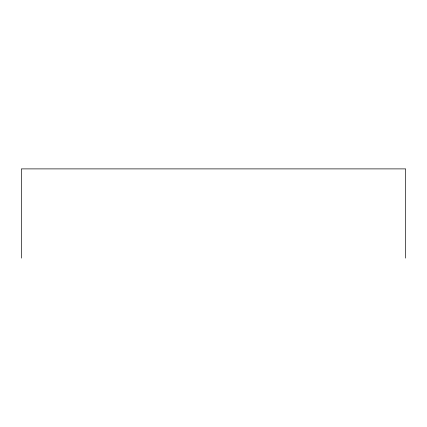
<?xml version="1.0" encoding="UTF-8"?>
<svg xmlns="http://www.w3.org/2000/svg" width="427" height="427" viewBox="0 0 427 427"><rect width="100%" height="100%" fill="white"/><g stroke="black" fill="none" stroke-linecap="round" stroke-linejoin="round"><path stroke-width="0.64" d="M405.65 258.111L405.65 168.889L21.35 168.889L21.35 258.111"/></g></svg>
